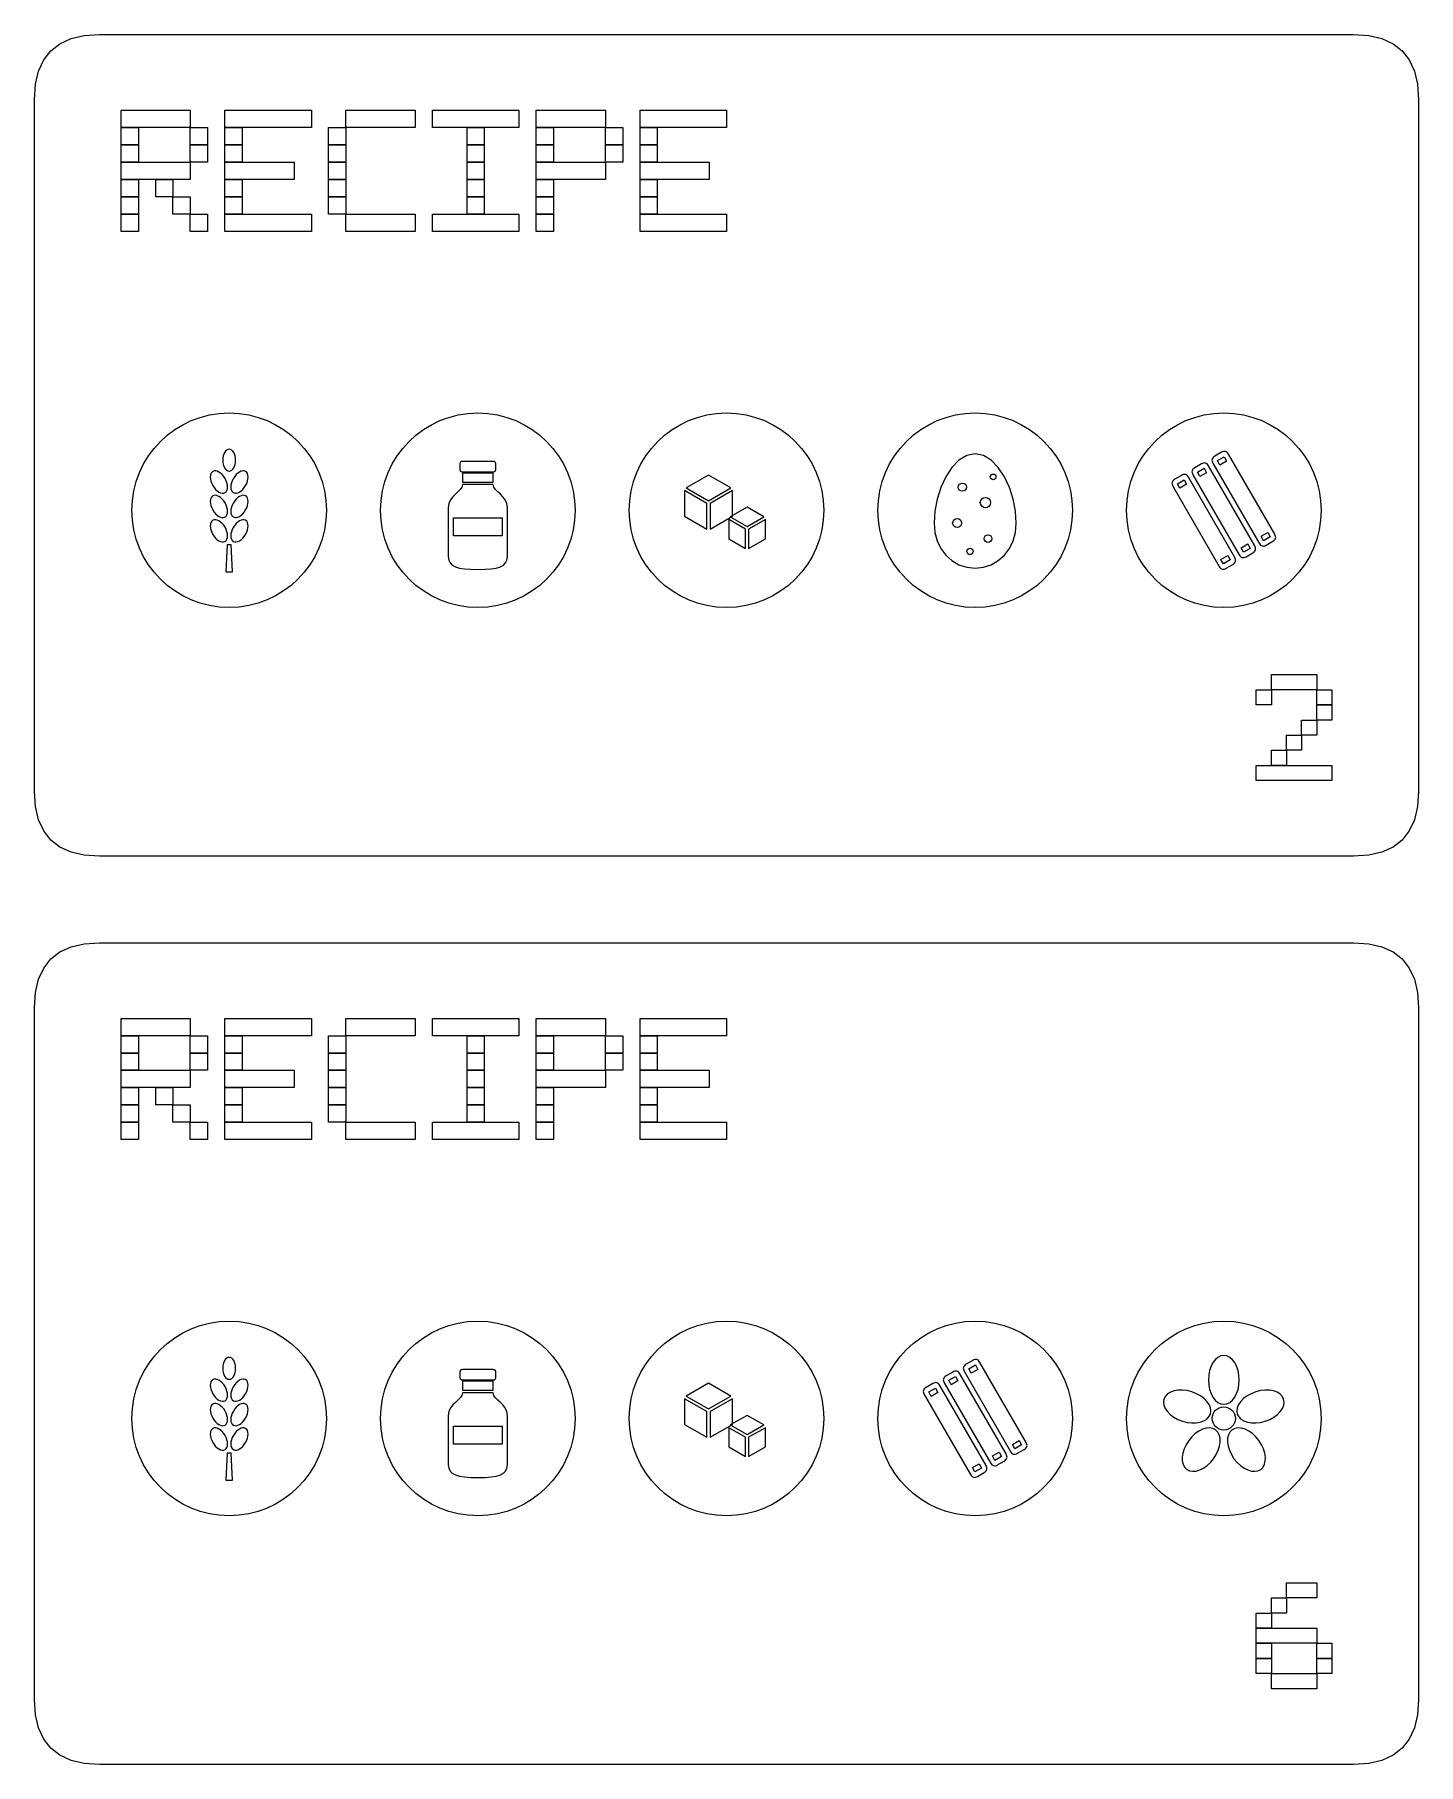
# Model space of a CAD drawing. Extents: x 4 to 296, y 4 to 585.
# Drawn here: x 72 to 136, y 231 to 311 of the extents above; entities that cross this region are included whole.
import ezdxf

# ---------------------------------------------------------------- set-up
doc = ezdxf.new("R2010")
doc.units = 0
doc.layers.add('CUT', color=1, linetype='CONTINUOUS')
doc.layers.add('RASTER', color=7, linetype='CONTINUOUS')

msp = doc.modelspace()

# ---------------------------------------------------------------- linework, layer by layer
at = {"layer": 'CUT'}
for points in [[(72, 308), (72.047, 308.703), (72.188, 309.313), (72.422, 309.828), (72.75, 310.25), (73.172, 310.578), (73.688, 310.813), (74.297, 310.953), (75, 311), (133, 311), (133.703, 310.953), (134.313, 310.813), (134.828, 310.578), (135.25, 310.25), (135.578, 309.828), (135.813, 309.313), (135.953, 308.703), (136, 308), (136, 276), (135.953, 275.297), (135.813, 274.688), (135.578, 274.172), (135.25, 273.75), (134.828, 273.422), (134.313, 273.188), (133.703, 273.047), (133, 273), (75, 273), (74.297, 273.047), (73.688, 273.188), (73.172, 273.422), (72.75, 273.75), (72.422, 274.172), (72.188, 274.688), (72.047, 275.297), (72, 276)], [(72, 266), (72.047, 266.703), (72.188, 267.313), (72.422, 267.828), (72.75, 268.25), (73.172, 268.578), (73.688, 268.813), (74.297, 268.953), (75, 269), (133, 269), (133.703, 268.953), (134.313, 268.813), (134.828, 268.578), (135.25, 268.25), (135.578, 267.828), (135.813, 267.313), (135.953, 266.703), (136, 266), (136, 234), (135.953, 233.297), (135.813, 232.688), (135.578, 232.172), (135.25, 231.75), (134.828, 231.422), (134.313, 231.188), (133.703, 231.047), (133, 231), (75, 231), (74.297, 231.047), (73.688, 231.188), (73.172, 231.422), (72.75, 231.75), (72.422, 232.172), (72.188, 232.688), (72.047, 233.297), (72, 234)]]:
    msp.add_lwpolyline(points, close=True, dxfattribs=at)
at = {"layer": 'RASTER'}
for points in [[(76, 307.5), (79.2, 307.5), (79.2, 306.7), (76, 306.7)], [(80.8, 307.5), (84.8, 307.5), (84.8, 306.7), (80.8, 306.7)], [(86.4, 307.5), (89.6, 307.5), (89.6, 306.7), (86.4, 306.7)], [(90.4, 307.5), (94.4, 307.5), (94.4, 306.7), (90.4, 306.7)], [(95.2, 307.5), (98.4, 307.5), (98.4, 306.7), (95.2, 306.7)], [(100, 307.5), (104, 307.5), (104, 306.7), (100, 306.7)], [(76, 306.7), (76.8, 306.7), (76.8, 305.9), (76, 305.9)], [(79.2, 306.7), (80, 306.7), (80, 305.9), (79.2, 305.9)], [(80.8, 306.7), (81.6, 306.7), (81.6, 305.9), (80.8, 305.9)], [(85.6, 306.7), (86.4, 306.7), (86.4, 305.9), (85.6, 305.9)], [(92, 306.7), (92.8, 306.7), (92.8, 305.9), (92, 305.9)], [(95.2, 306.7), (96, 306.7), (96, 305.9), (95.2, 305.9)], [(98.4, 306.7), (99.2, 306.7), (99.2, 305.9), (98.4, 305.9)], [(100, 306.7), (100.8, 306.7), (100.8, 305.9), (100, 305.9)], [(76, 305.9), (76.8, 305.9), (76.8, 305.1), (76, 305.1)], [(79.2, 305.9), (80, 305.9), (80, 305.1), (79.2, 305.1)], [(80.8, 305.9), (81.6, 305.9), (81.6, 305.1), (80.8, 305.1)], [(85.6, 305.9), (86.4, 305.9), (86.4, 305.1), (85.6, 305.1)], [(92, 305.9), (92.8, 305.9), (92.8, 305.1), (92, 305.1)], [(95.2, 305.9), (96, 305.9), (96, 305.1), (95.2, 305.1)], [(98.4, 305.9), (99.2, 305.9), (99.2, 305.1), (98.4, 305.1)], [(100, 305.9), (100.8, 305.9), (100.8, 305.1), (100, 305.1)], [(76, 305.1), (79.2, 305.1), (79.2, 304.3), (76, 304.3)], [(80.8, 305.1), (84, 305.1), (84, 304.3), (80.8, 304.3)], [(85.6, 305.1), (86.4, 305.1), (86.4, 304.3), (85.6, 304.3)], [(92, 305.1), (92.8, 305.1), (92.8, 304.3), (92, 304.3)], [(95.2, 305.1), (98.4, 305.1), (98.4, 304.3), (95.2, 304.3)], [(100, 305.1), (103.2, 305.1), (103.2, 304.3), (100, 304.3)], [(76, 304.3), (76.8, 304.3), (76.8, 303.5), (76, 303.5)], [(77.6, 304.3), (78.4, 304.3), (78.4, 303.5), (77.6, 303.5)], [(80.8, 304.3), (81.6, 304.3), (81.6, 303.5), (80.8, 303.5)], [(85.6, 304.3), (86.4, 304.3), (86.4, 303.5), (85.6, 303.5)], [(92, 304.3), (92.8, 304.3), (92.8, 303.5), (92, 303.5)], [(95.2, 304.3), (96, 304.3), (96, 303.5), (95.2, 303.5)], [(100, 304.3), (100.8, 304.3), (100.8, 303.5), (100, 303.5)], [(76, 303.5), (76.8, 303.5), (76.8, 302.7), (76, 302.7)], [(78.4, 303.5), (79.2, 303.5), (79.2, 302.7), (78.4, 302.7)], [(80.8, 303.5), (81.6, 303.5), (81.6, 302.7), (80.8, 302.7)], [(85.6, 303.5), (86.4, 303.5), (86.4, 302.7), (85.6, 302.7)], [(92, 303.5), (92.8, 303.5), (92.8, 302.7), (92, 302.7)], [(95.2, 303.5), (96, 303.5), (96, 302.7), (95.2, 302.7)], [(100, 303.5), (100.8, 303.5), (100.8, 302.7), (100, 302.7)], [(76, 302.7), (76.8, 302.7), (76.8, 301.9), (76, 301.9)], [(79.2, 302.7), (80, 302.7), (80, 301.9), (79.2, 301.9)], [(80.8, 302.7), (84.8, 302.7), (84.8, 301.9), (80.8, 301.9)], [(86.4, 302.7), (89.6, 302.7), (89.6, 301.9), (86.4, 301.9)], [(90.4, 302.7), (94.4, 302.7), (94.4, 301.9), (90.4, 301.9)], [(95.2, 302.7), (96, 302.7), (96, 301.9), (95.2, 301.9)], [(100, 302.7), (104, 302.7), (104, 301.9), (100, 301.9)], [(81.297, 291.317), (81.291, 291.418), (81.274, 291.513), (81.246, 291.599), (81.21, 291.674), (81.166, 291.735), (81.116, 291.782), (81.06, 291.811), (81, 291.822), (80.94, 291.811), (80.884, 291.782), (80.834, 291.735), (80.79, 291.674), (80.754, 291.599), (80.726, 291.513), (80.709, 291.418), (80.703, 291.317), (80.709, 291.215), (80.726, 291.12), (80.754, 291.034), (80.79, 290.96), (80.834, 290.898), (80.884, 290.851), (80.94, 290.822), (81, 290.812), (81.06, 290.822), (81.116, 290.851), (81.166, 290.898), (81.21, 290.96), (81.246, 291.034), (81.274, 291.12), (81.291, 291.215), (81.297, 291.317)], [(91.668, 291.138), (91.668, 290.901), (91.67, 290.873), (91.676, 290.849), (91.685, 290.828), (91.698, 290.812), (91.715, 290.799), (91.735, 290.789), (91.759, 290.784), (91.787, 290.782), (93.213, 290.782), (93.241, 290.784), (93.265, 290.789), (93.285, 290.799), (93.302, 290.812), (93.315, 290.828), (93.324, 290.849), (93.33, 290.873), (93.332, 290.901), (93.332, 291.138), (93.33, 291.166), (93.324, 291.19), (93.315, 291.211), (93.302, 291.228), (93.285, 291.24), (93.265, 291.25), (93.241, 291.255), (93.213, 291.257), (91.787, 291.257), (91.759, 291.255), (91.735, 291.25), (91.715, 291.24), (91.698, 291.228), (91.685, 291.211), (91.676, 291.19), (91.67, 291.166), (91.668, 291.138)], [(115.5, 291.614), (115.111, 291.534), (114.752, 291.313), (114.429, 290.975), (114.149, 290.544), (113.919, 290.047), (113.746, 289.509), (113.637, 288.953), (113.599, 288.406), (113.637, 287.976), (113.746, 287.58), (113.919, 287.226), (114.149, 286.921), (114.429, 286.672), (114.752, 286.485), (115.111, 286.368), (115.5, 286.327), (115.889, 286.368), (116.248, 286.485), (116.571, 286.672), (116.851, 286.921), (117.081, 287.226), (117.254, 287.58), (117.363, 287.976), (117.401, 288.406), (117.363, 288.953), (117.254, 289.509), (117.081, 290.047), (116.851, 290.544), (116.571, 290.975), (116.248, 291.313), (115.889, 291.534), (115.5, 291.614)], [(126.497, 291.179), (128.635, 287.475), (128.666, 287.428), (128.7, 287.392), (128.736, 287.366), (128.776, 287.35), (128.818, 287.344), (128.862, 287.349), (128.91, 287.363), (128.96, 287.388), (129.268, 287.566), (129.315, 287.597), (129.351, 287.631), (129.377, 287.667), (129.393, 287.707), (129.399, 287.748), (129.394, 287.793), (129.38, 287.841), (129.355, 287.891), (127.217, 291.594), (127.186, 291.641), (127.152, 291.677), (127.116, 291.703), (127.076, 291.719), (127.034, 291.725), (126.99, 291.72), (126.942, 291.706), (126.892, 291.681), (126.584, 291.503), (126.537, 291.472), (126.501, 291.438), (126.475, 291.402), (126.459, 291.363), (126.453, 291.321), (126.458, 291.276), (126.472, 291.229), (126.497, 291.179)], [(126.702, 291.297), (127.011, 291.476), (127.13, 291.27), (126.821, 291.092), (126.702, 291.297)], [(80.808, 290.47), (80.745, 290.565), (80.676, 290.648), (80.602, 290.715), (80.525, 290.768), (80.449, 290.803), (80.375, 290.821), (80.305, 290.818), (80.243, 290.795), (80.191, 290.753), (80.155, 290.694), (80.133, 290.621), (80.125, 290.537), (80.132, 290.445), (80.154, 290.347), (80.191, 290.245), (80.242, 290.143), (80.304, 290.048), (80.374, 289.966), (80.448, 289.898), (80.524, 289.846), (80.601, 289.81), (80.675, 289.793), (80.744, 289.795), (80.807, 289.818), (80.858, 289.861), (80.895, 289.92), (80.917, 289.993), (80.924, 290.077), (80.917, 290.169), (80.895, 290.267), (80.859, 290.368), (80.808, 290.47)], [(81.758, 290.143), (81.809, 290.245), (81.846, 290.347), (81.868, 290.445), (81.875, 290.537), (81.867, 290.621), (81.845, 290.694), (81.809, 290.753), (81.757, 290.795), (81.695, 290.818), (81.625, 290.821), (81.551, 290.803), (81.475, 290.768), (81.398, 290.715), (81.324, 290.648), (81.255, 290.565), (81.192, 290.47), (81.141, 290.368), (81.105, 290.267), (81.083, 290.169), (81.076, 290.077), (81.083, 289.993), (81.105, 289.92), (81.142, 289.861), (81.193, 289.818), (81.256, 289.795), (81.325, 289.793), (81.399, 289.81), (81.476, 289.846), (81.552, 289.898), (81.626, 289.966), (81.696, 290.048), (81.758, 290.143)], [(91.787, 290.723), (91.787, 290.307), (93.213, 290.307), (93.213, 290.723), (91.787, 290.723)], [(103.168, 290.628), (102.135, 290.034), (103.168, 289.44), (104.202, 290.034), (103.168, 290.628)], [(124.645, 290.109), (126.783, 286.406), (126.814, 286.359), (126.848, 286.323), (126.884, 286.297), (126.924, 286.281), (126.966, 286.275), (127.01, 286.28), (127.058, 286.294), (127.108, 286.319), (127.416, 286.497), (127.463, 286.528), (127.499, 286.562), (127.525, 286.598), (127.541, 286.637), (127.547, 286.679), (127.542, 286.724), (127.528, 286.771), (127.503, 286.821), (125.365, 290.525), (125.334, 290.572), (125.3, 290.608), (125.264, 290.634), (125.224, 290.65), (125.182, 290.656), (125.138, 290.651), (125.09, 290.637), (125.04, 290.612), (124.732, 290.434), (124.685, 290.403), (124.649, 290.369), (124.623, 290.333), (124.607, 290.293), (124.601, 290.252), (124.606, 290.207), (124.62, 290.159), (124.645, 290.109)], [(124.851, 290.228), (125.159, 290.406), (125.278, 290.201), (124.969, 290.022), (124.851, 290.228)], [(125.571, 290.644), (127.709, 286.94), (127.74, 286.894), (127.774, 286.858), (127.81, 286.832), (127.85, 286.816), (127.892, 286.81), (127.936, 286.814), (127.984, 286.829), (128.034, 286.853), (128.342, 287.031), (128.389, 287.062), (128.425, 287.096), (128.451, 287.133), (128.467, 287.172), (128.473, 287.214), (128.468, 287.259), (128.454, 287.306), (128.429, 287.356), (126.291, 291.06), (126.26, 291.106), (126.226, 291.142), (126.19, 291.168), (126.15, 291.184), (126.108, 291.19), (126.064, 291.186), (126.016, 291.171), (125.966, 291.147), (125.658, 290.969), (125.611, 290.938), (125.575, 290.904), (125.549, 290.867), (125.533, 290.828), (125.527, 290.786), (125.532, 290.741), (125.546, 290.694), (125.571, 290.644)], [(125.776, 290.763), (126.085, 290.941), (126.204, 290.735), (125.895, 290.557), (125.776, 290.763)], [(80.808, 289.342), (80.745, 289.437), (80.676, 289.519), (80.602, 289.587), (80.525, 289.639), (80.449, 289.675), (80.375, 289.692), (80.305, 289.69), (80.243, 289.667), (80.191, 289.624), (80.155, 289.565), (80.133, 289.492), (80.125, 289.408), (80.132, 289.316), (80.154, 289.218), (80.191, 289.117), (80.242, 289.015), (80.304, 288.92), (80.374, 288.837), (80.448, 288.77), (80.524, 288.717), (80.601, 288.682), (80.675, 288.664), (80.744, 288.667), (80.807, 288.69), (80.858, 288.732), (80.895, 288.791), (80.917, 288.864), (80.924, 288.948), (80.917, 289.04), (80.895, 289.138), (80.859, 289.24), (80.808, 289.342)], [(81.758, 289.015), (81.809, 289.117), (81.846, 289.218), (81.868, 289.316), (81.875, 289.408), (81.867, 289.492), (81.845, 289.565), (81.809, 289.624), (81.757, 289.667), (81.695, 289.69), (81.625, 289.692), (81.551, 289.675), (81.475, 289.639), (81.398, 289.587), (81.324, 289.519), (81.255, 289.437), (81.192, 289.342), (81.141, 289.24), (81.105, 289.138), (81.083, 289.04), (81.076, 288.948), (81.083, 288.864), (81.105, 288.791), (81.142, 288.732), (81.193, 288.69), (81.256, 288.667), (81.325, 288.664), (81.399, 288.682), (81.476, 288.717), (81.552, 288.77), (81.626, 288.837), (81.696, 288.92), (81.758, 289.015)], [(91.787, 290.188), (91.759, 290.064), (91.685, 289.954), (91.58, 289.85), (91.461, 289.743), (91.341, 289.624), (91.236, 289.486), (91.162, 289.321), (91.134, 289.119), (91.134, 286.862), (91.154, 286.7), (91.214, 286.568), (91.315, 286.465), (91.461, 286.386), (91.65, 286.33), (91.886, 286.294), (92.168, 286.274), (92.5, 286.268), (92.832, 286.274), (93.114, 286.294), (93.35, 286.33), (93.54, 286.386), (93.685, 286.465), (93.786, 286.568), (93.846, 286.7), (93.866, 286.862), (93.866, 289.119), (93.838, 289.321), (93.764, 289.486), (93.659, 289.624), (93.54, 289.743), (93.42, 289.85), (93.315, 289.954), (93.241, 290.064), (93.213, 290.188), (91.787, 290.188)], [(102.062, 289.909), (102.062, 288.721), (103.096, 288.127), (103.096, 289.315), (102.062, 289.909)], [(103.241, 289.315), (103.241, 288.127), (104.274, 288.721), (104.274, 289.909), (103.241, 289.315)], [(104.95, 289.143), (104.175, 288.697), (104.95, 288.252), (105.726, 288.697), (104.95, 289.143)], [(80.808, 288.213), (80.745, 288.308), (80.676, 288.39), (80.602, 288.458), (80.525, 288.511), (80.449, 288.546), (80.375, 288.563), (80.305, 288.561), (80.243, 288.538), (80.191, 288.495), (80.155, 288.436), (80.133, 288.364), (80.125, 288.28), (80.132, 288.187), (80.154, 288.089), (80.191, 287.988), (80.242, 287.886), (80.304, 287.791), (80.374, 287.709), (80.448, 287.641), (80.524, 287.589), (80.601, 287.553), (80.675, 287.536), (80.744, 287.538), (80.807, 287.561), (80.858, 287.604), (80.895, 287.663), (80.917, 287.736), (80.924, 287.82), (80.917, 287.912), (80.895, 288.01), (80.859, 288.111), (80.808, 288.213)], [(81.758, 287.886), (81.809, 287.988), (81.846, 288.089), (81.868, 288.187), (81.875, 288.28), (81.867, 288.364), (81.845, 288.436), (81.809, 288.495), (81.757, 288.538), (81.695, 288.561), (81.625, 288.563), (81.551, 288.546), (81.475, 288.511), (81.398, 288.458), (81.324, 288.39), (81.255, 288.308), (81.192, 288.213), (81.141, 288.111), (81.105, 288.01), (81.083, 287.912), (81.076, 287.82), (81.083, 287.736), (81.105, 287.663), (81.142, 287.604), (81.193, 287.561), (81.256, 287.538), (81.325, 287.536), (81.399, 287.553), (81.476, 287.589), (81.552, 287.641), (81.626, 287.709), (81.696, 287.791), (81.758, 287.886)], [(91.371, 288.644), (93.629, 288.644), (93.629, 287.812), (91.371, 287.812), (91.371, 288.644)], [(104.103, 288.572), (104.103, 287.681), (104.878, 287.236), (104.878, 288.127), (104.103, 288.572)], [(105.023, 288.127), (105.023, 287.236), (105.798, 287.681), (105.798, 288.572), (105.023, 288.127)], [(80.911, 287.396), (80.852, 286.149), (81.149, 286.149), (81.089, 287.396), (80.911, 287.396)], [(127.796, 287.265), (128.105, 287.443), (128.224, 287.237), (127.915, 287.059), (127.796, 287.265)], [(128.722, 287.799), (129.031, 287.978), (129.149, 287.772), (128.841, 287.594), (128.722, 287.799)], [(126.87, 286.73), (127.179, 286.908), (127.298, 286.703), (126.989, 286.524), (126.87, 286.73)], [(129.2, 281.4), (131.3, 281.4), (131.3, 280.7), (129.2, 280.7)], [(128.5, 280.7), (129.2, 280.7), (129.2, 280), (128.5, 280)], [(131.3, 280.7), (132, 280.7), (132, 280), (131.3, 280)], [(131.3, 280), (132, 280), (132, 279.3), (131.3, 279.3)], [(130.6, 279.3), (131.3, 279.3), (131.3, 278.6), (130.6, 278.6)], [(129.9, 278.6), (130.6, 278.6), (130.6, 277.9), (129.9, 277.9)], [(129.2, 277.9), (129.9, 277.9), (129.9, 277.2), (129.2, 277.2)], [(128.5, 277.2), (132, 277.2), (132, 276.5), (128.5, 276.5)], [(76, 265.5), (79.2, 265.5), (79.2, 264.7), (76, 264.7)], [(80.8, 265.5), (84.8, 265.5), (84.8, 264.7), (80.8, 264.7)], [(86.4, 265.5), (89.6, 265.5), (89.6, 264.7), (86.4, 264.7)], [(90.4, 265.5), (94.4, 265.5), (94.4, 264.7), (90.4, 264.7)], [(95.2, 265.5), (98.4, 265.5), (98.4, 264.7), (95.2, 264.7)], [(100, 265.5), (104, 265.5), (104, 264.7), (100, 264.7)], [(76, 264.7), (76.8, 264.7), (76.8, 263.9), (76, 263.9)], [(79.2, 264.7), (80, 264.7), (80, 263.9), (79.2, 263.9)], [(80.8, 264.7), (81.6, 264.7), (81.6, 263.9), (80.8, 263.9)], [(85.6, 264.7), (86.4, 264.7), (86.4, 263.9), (85.6, 263.9)], [(92, 264.7), (92.8, 264.7), (92.8, 263.9), (92, 263.9)], [(95.2, 264.7), (96, 264.7), (96, 263.9), (95.2, 263.9)], [(98.4, 264.7), (99.2, 264.7), (99.2, 263.9), (98.4, 263.9)], [(100, 264.7), (100.8, 264.7), (100.8, 263.9), (100, 263.9)], [(76, 263.9), (76.8, 263.9), (76.8, 263.1), (76, 263.1)], [(79.2, 263.9), (80, 263.9), (80, 263.1), (79.2, 263.1)], [(80.8, 263.9), (81.6, 263.9), (81.6, 263.1), (80.8, 263.1)], [(85.6, 263.9), (86.4, 263.9), (86.4, 263.1), (85.6, 263.1)], [(92, 263.9), (92.8, 263.9), (92.8, 263.1), (92, 263.1)], [(95.2, 263.9), (96, 263.9), (96, 263.1), (95.2, 263.1)], [(98.4, 263.9), (99.2, 263.9), (99.2, 263.1), (98.4, 263.1)], [(100, 263.9), (100.8, 263.9), (100.8, 263.1), (100, 263.1)], [(76, 263.1), (79.2, 263.1), (79.2, 262.3), (76, 262.3)], [(80.8, 263.1), (84, 263.1), (84, 262.3), (80.8, 262.3)], [(85.6, 263.1), (86.4, 263.1), (86.4, 262.3), (85.6, 262.3)], [(92, 263.1), (92.8, 263.1), (92.8, 262.3), (92, 262.3)], [(95.2, 263.1), (98.4, 263.1), (98.4, 262.3), (95.2, 262.3)], [(100, 263.1), (103.2, 263.1), (103.2, 262.3), (100, 262.3)], [(76, 262.3), (76.8, 262.3), (76.8, 261.5), (76, 261.5)], [(77.6, 262.3), (78.4, 262.3), (78.4, 261.5), (77.6, 261.5)], [(80.8, 262.3), (81.6, 262.3), (81.6, 261.5), (80.8, 261.5)], [(85.6, 262.3), (86.4, 262.3), (86.4, 261.5), (85.6, 261.5)], [(92, 262.3), (92.8, 262.3), (92.8, 261.5), (92, 261.5)], [(95.2, 262.3), (96, 262.3), (96, 261.5), (95.2, 261.5)], [(100, 262.3), (100.8, 262.3), (100.8, 261.5), (100, 261.5)], [(76, 261.5), (76.8, 261.5), (76.8, 260.7), (76, 260.7)], [(78.4, 261.5), (79.2, 261.5), (79.2, 260.7), (78.4, 260.7)], [(80.8, 261.5), (81.6, 261.5), (81.6, 260.7), (80.8, 260.7)], [(85.6, 261.5), (86.4, 261.5), (86.4, 260.7), (85.6, 260.7)], [(92, 261.5), (92.8, 261.5), (92.8, 260.7), (92, 260.7)], [(95.2, 261.5), (96, 261.5), (96, 260.7), (95.2, 260.7)], [(100, 261.5), (100.8, 261.5), (100.8, 260.7), (100, 260.7)], [(76, 260.7), (76.8, 260.7), (76.8, 259.9), (76, 259.9)], [(79.2, 260.7), (80, 260.7), (80, 259.9), (79.2, 259.9)], [(80.8, 260.7), (84.8, 260.7), (84.8, 259.9), (80.8, 259.9)], [(86.4, 260.7), (89.6, 260.7), (89.6, 259.9), (86.4, 259.9)], [(90.4, 260.7), (94.4, 260.7), (94.4, 259.9), (90.4, 259.9)], [(95.2, 260.7), (96, 260.7), (96, 259.9), (95.2, 259.9)], [(100, 260.7), (104, 260.7), (104, 259.9), (100, 259.9)], [(81.297, 249.317), (81.291, 249.418), (81.274, 249.513), (81.246, 249.599), (81.21, 249.674), (81.166, 249.735), (81.116, 249.782), (81.06, 249.811), (81, 249.822), (80.94, 249.811), (80.884, 249.782), (80.834, 249.735), (80.79, 249.674), (80.754, 249.599), (80.726, 249.513), (80.709, 249.418), (80.703, 249.317), (80.709, 249.215), (80.726, 249.12), (80.754, 249.034), (80.79, 248.96), (80.834, 248.898), (80.884, 248.851), (80.94, 248.822), (81, 248.812), (81.06, 248.822), (81.116, 248.851), (81.166, 248.898), (81.21, 248.96), (81.246, 249.034), (81.274, 249.12), (81.291, 249.215), (81.297, 249.317)], [(114.997, 249.179), (117.135, 245.475), (117.166, 245.428), (117.2, 245.392), (117.236, 245.366), (117.276, 245.35), (117.318, 245.344), (117.362, 245.349), (117.41, 245.363), (117.46, 245.388), (117.768, 245.566), (117.815, 245.597), (117.851, 245.631), (117.877, 245.667), (117.893, 245.707), (117.899, 245.748), (117.894, 245.793), (117.88, 245.841), (117.855, 245.891), (115.717, 249.594), (115.686, 249.641), (115.652, 249.677), (115.616, 249.703), (115.576, 249.719), (115.534, 249.725), (115.49, 249.72), (115.442, 249.706), (115.392, 249.681), (115.084, 249.503), (115.037, 249.472), (115.001, 249.438), (114.975, 249.402), (114.959, 249.363), (114.953, 249.321), (114.958, 249.276), (114.972, 249.229), (114.997, 249.179)], [(127.713, 248.782), (127.698, 249.009), (127.657, 249.221), (127.591, 249.413), (127.504, 249.58), (127.399, 249.718), (127.277, 249.822), (127.144, 249.888), (127, 249.911), (126.856, 249.888), (126.723, 249.822), (126.601, 249.718), (126.496, 249.58), (126.409, 249.413), (126.343, 249.221), (126.302, 249.009), (126.287, 248.782), (126.302, 248.555), (126.343, 248.343), (126.409, 248.151), (126.496, 247.984), (126.601, 247.846), (126.723, 247.742), (126.856, 247.676), (127, 247.653), (127.144, 247.676), (127.277, 247.742), (127.399, 247.846), (127.504, 247.984), (127.591, 248.151), (127.657, 248.343), (127.698, 248.555), (127.713, 248.782)], [(80.808, 248.47), (80.745, 248.565), (80.676, 248.648), (80.602, 248.715), (80.525, 248.768), (80.449, 248.803), (80.375, 248.821), (80.305, 248.818), (80.243, 248.795), (80.191, 248.753), (80.155, 248.694), (80.133, 248.621), (80.125, 248.537), (80.132, 248.445), (80.154, 248.347), (80.191, 248.245), (80.242, 248.143), (80.304, 248.048), (80.374, 247.966), (80.448, 247.898), (80.524, 247.846), (80.601, 247.81), (80.675, 247.793), (80.744, 247.795), (80.807, 247.818), (80.858, 247.861), (80.895, 247.92), (80.917, 247.993), (80.924, 248.077), (80.917, 248.169), (80.895, 248.267), (80.859, 248.368), (80.808, 248.47)], [(81.758, 248.143), (81.809, 248.245), (81.846, 248.347), (81.868, 248.445), (81.875, 248.537), (81.867, 248.621), (81.845, 248.694), (81.809, 248.753), (81.757, 248.795), (81.695, 248.818), (81.625, 248.821), (81.551, 248.803), (81.475, 248.768), (81.398, 248.715), (81.324, 248.648), (81.255, 248.565), (81.192, 248.47), (81.141, 248.368), (81.105, 248.267), (81.083, 248.169), (81.076, 248.077), (81.083, 247.993), (81.105, 247.92), (81.142, 247.861), (81.193, 247.818), (81.256, 247.795), (81.325, 247.793), (81.399, 247.81), (81.476, 247.846), (81.552, 247.898), (81.626, 247.966), (81.696, 248.048), (81.758, 248.143)], [(91.668, 249.138), (91.668, 248.901), (91.67, 248.873), (91.676, 248.849), (91.685, 248.828), (91.698, 248.812), (91.715, 248.799), (91.735, 248.789), (91.759, 248.784), (91.787, 248.782), (93.213, 248.782), (93.241, 248.784), (93.265, 248.789), (93.285, 248.799), (93.302, 248.812), (93.315, 248.828), (93.324, 248.849), (93.33, 248.873), (93.332, 248.901), (93.332, 249.138), (93.33, 249.166), (93.324, 249.19), (93.315, 249.211), (93.302, 249.228), (93.285, 249.24), (93.265, 249.25), (93.241, 249.255), (93.213, 249.257), (91.787, 249.257), (91.759, 249.255), (91.735, 249.25), (91.715, 249.24), (91.698, 249.228), (91.685, 249.211), (91.676, 249.19), (91.67, 249.166), (91.668, 249.138)], [(114.071, 248.644), (116.209, 244.94), (116.24, 244.894), (116.274, 244.858), (116.31, 244.832), (116.35, 244.816), (116.392, 244.81), (116.436, 244.814), (116.484, 244.829), (116.534, 244.853), (116.842, 245.031), (116.889, 245.062), (116.925, 245.096), (116.951, 245.133), (116.967, 245.172), (116.973, 245.214), (116.968, 245.259), (116.954, 245.306), (116.929, 245.356), (114.791, 249.06), (114.76, 249.106), (114.726, 249.142), (114.69, 249.168), (114.65, 249.184), (114.608, 249.19), (114.564, 249.186), (114.516, 249.171), (114.466, 249.147), (114.158, 248.969), (114.111, 248.938), (114.075, 248.904), (114.049, 248.867), (114.033, 248.828), (114.027, 248.786), (114.032, 248.741), (114.046, 248.694), (114.071, 248.644)], [(114.276, 248.763), (114.585, 248.941), (114.704, 248.735), (114.395, 248.557), (114.276, 248.763)], [(115.202, 249.297), (115.511, 249.476), (115.63, 249.27), (115.321, 249.092), (115.202, 249.297)], [(91.787, 248.188), (91.759, 248.064), (91.685, 247.954), (91.58, 247.85), (91.461, 247.743), (91.341, 247.624), (91.236, 247.486), (91.162, 247.321), (91.134, 247.119), (91.134, 244.862), (91.154, 244.7), (91.214, 244.568), (91.315, 244.465), (91.461, 244.386), (91.65, 244.33), (91.886, 244.294), (92.168, 244.274), (92.5, 244.268), (92.832, 244.274), (93.114, 244.294), (93.35, 244.33), (93.54, 244.386), (93.685, 244.465), (93.786, 244.568), (93.846, 244.7), (93.866, 244.862), (93.866, 247.119), (93.838, 247.321), (93.764, 247.486), (93.659, 247.624), (93.54, 247.743), (93.42, 247.85), (93.315, 247.954), (93.241, 248.064), (93.213, 248.188), (91.787, 248.188)], [(91.787, 248.723), (91.787, 248.307), (93.213, 248.307), (93.213, 248.723), (91.787, 248.723)], [(103.168, 248.628), (102.135, 248.034), (103.168, 247.44), (104.202, 248.034), (103.168, 248.628)], [(113.145, 248.109), (115.283, 244.406), (115.314, 244.359), (115.348, 244.323), (115.384, 244.297), (115.424, 244.281), (115.466, 244.275), (115.51, 244.28), (115.558, 244.294), (115.608, 244.319), (115.916, 244.497), (115.963, 244.528), (115.999, 244.562), (116.025, 244.598), (116.041, 244.637), (116.047, 244.679), (116.042, 244.724), (116.028, 244.771), (116.003, 244.821), (113.865, 248.525), (113.834, 248.572), (113.8, 248.608), (113.764, 248.634), (113.724, 248.65), (113.682, 248.656), (113.638, 248.651), (113.59, 248.637), (113.54, 248.612), (113.232, 248.434), (113.185, 248.403), (113.149, 248.369), (113.123, 248.333), (113.107, 248.293), (113.101, 248.252), (113.106, 248.207), (113.12, 248.159), (113.145, 248.109)], [(113.351, 248.228), (113.659, 248.406), (113.778, 248.201), (113.469, 248.022), (113.351, 248.228)], [(125.525, 248.229), (125.305, 248.285), (125.09, 248.311), (124.888, 248.308), (124.702, 248.277), (124.538, 248.219), (124.402, 248.136), (124.298, 248.029), (124.232, 247.899), (124.209, 247.756), (124.23, 247.608), (124.292, 247.461), (124.39, 247.318), (124.522, 247.184), (124.684, 247.062), (124.873, 246.957), (125.085, 246.873), (125.306, 246.816), (125.52, 246.79), (125.723, 246.794), (125.908, 246.825), (126.072, 246.882), (126.208, 246.965), (126.312, 247.072), (126.379, 247.202), (126.401, 247.346), (126.38, 247.493), (126.318, 247.641), (126.22, 247.783), (126.088, 247.918), (125.926, 248.04), (125.737, 248.145), (125.525, 248.229)], [(128.915, 246.873), (129.127, 246.957), (129.316, 247.062), (129.478, 247.184), (129.61, 247.318), (129.708, 247.461), (129.77, 247.608), (129.791, 247.756), (129.768, 247.899), (129.702, 248.029), (129.598, 248.136), (129.462, 248.219), (129.298, 248.277), (129.112, 248.308), (128.91, 248.311), (128.695, 248.285), (128.475, 248.229), (128.263, 248.145), (128.074, 248.04), (127.912, 247.918), (127.78, 247.783), (127.682, 247.641), (127.62, 247.493), (127.599, 247.346), (127.621, 247.202), (127.688, 247.072), (127.792, 246.965), (127.928, 246.882), (128.092, 246.825), (128.277, 246.794), (128.48, 246.79), (128.694, 246.816), (128.915, 246.873)], [(80.808, 247.342), (80.745, 247.437), (80.676, 247.519), (80.602, 247.587), (80.525, 247.639), (80.449, 247.675), (80.375, 247.692), (80.305, 247.69), (80.243, 247.667), (80.191, 247.624), (80.155, 247.565), (80.133, 247.492), (80.125, 247.408), (80.132, 247.316), (80.154, 247.218), (80.191, 247.117), (80.242, 247.015), (80.304, 246.92), (80.374, 246.837), (80.448, 246.77), (80.524, 246.717), (80.601, 246.682), (80.675, 246.664), (80.744, 246.667), (80.807, 246.69), (80.858, 246.732), (80.895, 246.791), (80.917, 246.864), (80.924, 246.948), (80.917, 247.04), (80.895, 247.138), (80.859, 247.24), (80.808, 247.342)], [(81.758, 247.015), (81.809, 247.117), (81.846, 247.218), (81.868, 247.316), (81.875, 247.408), (81.867, 247.492), (81.845, 247.565), (81.809, 247.624), (81.757, 247.667), (81.695, 247.69), (81.625, 247.692), (81.551, 247.675), (81.475, 247.639), (81.398, 247.587), (81.324, 247.519), (81.255, 247.437), (81.192, 247.342), (81.141, 247.24), (81.105, 247.138), (81.083, 247.04), (81.076, 246.948), (81.083, 246.864), (81.105, 246.791), (81.142, 246.732), (81.193, 246.69), (81.256, 246.667), (81.325, 246.664), (81.399, 246.682), (81.476, 246.717), (81.552, 246.77), (81.626, 246.837), (81.696, 246.92), (81.758, 247.015)], [(102.062, 247.909), (102.062, 246.721), (103.096, 246.127), (103.096, 247.315), (102.062, 247.909)], [(103.241, 247.315), (103.241, 246.127), (104.274, 246.721), (104.274, 247.909), (103.241, 247.315)], [(80.808, 246.213), (80.745, 246.308), (80.676, 246.39), (80.602, 246.458), (80.525, 246.511), (80.449, 246.546), (80.375, 246.563), (80.305, 246.561), (80.243, 246.538), (80.191, 246.495), (80.155, 246.436), (80.133, 246.364), (80.125, 246.28), (80.132, 246.187), (80.154, 246.089), (80.191, 245.988), (80.242, 245.886), (80.304, 245.791), (80.374, 245.709), (80.448, 245.641), (80.524, 245.589), (80.601, 245.553), (80.675, 245.536), (80.744, 245.538), (80.807, 245.561), (80.858, 245.604), (80.895, 245.663), (80.917, 245.736), (80.924, 245.82), (80.917, 245.912), (80.895, 246.01), (80.859, 246.111), (80.808, 246.213)], [(81.758, 245.886), (81.809, 245.988), (81.846, 246.089), (81.868, 246.187), (81.875, 246.28), (81.867, 246.364), (81.845, 246.436), (81.809, 246.495), (81.757, 246.538), (81.695, 246.561), (81.625, 246.563), (81.551, 246.546), (81.475, 246.511), (81.398, 246.458), (81.324, 246.39), (81.255, 246.308), (81.192, 246.213), (81.141, 246.111), (81.105, 246.01), (81.083, 245.912), (81.076, 245.82), (81.083, 245.736), (81.105, 245.663), (81.142, 245.604), (81.193, 245.561), (81.256, 245.538), (81.325, 245.536), (81.399, 245.553), (81.476, 245.589), (81.552, 245.641), (81.626, 245.709), (81.696, 245.791), (81.758, 245.886)], [(91.371, 246.644), (93.629, 246.644), (93.629, 245.812), (91.371, 245.812), (91.371, 246.644)], [(104.103, 246.572), (104.103, 245.681), (104.878, 245.236), (104.878, 246.127), (104.103, 246.572)], [(104.95, 247.143), (104.175, 246.697), (104.95, 246.252), (105.726, 246.697), (104.95, 247.143)], [(105.023, 246.127), (105.023, 245.236), (105.798, 245.681), (105.798, 246.572), (105.023, 246.127)], [(125.376, 245.977), (125.254, 245.785), (125.163, 245.589), (125.103, 245.395), (125.076, 245.209), (125.08, 245.035), (125.117, 244.88), (125.186, 244.748), (125.289, 244.645), (125.419, 244.579), (125.566, 244.554), (125.725, 244.567), (125.891, 244.616), (126.06, 244.7), (126.226, 244.817), (126.384, 244.964), (126.529, 245.139), (126.651, 245.332), (126.742, 245.528), (126.802, 245.721), (126.829, 245.908), (126.825, 246.081), (126.788, 246.237), (126.719, 246.368), (126.616, 246.471), (126.486, 246.537), (126.339, 246.563), (126.18, 246.55), (126.014, 246.5), (125.845, 246.416), (125.679, 246.3), (125.521, 246.153), (125.376, 245.977)], [(127.471, 245.139), (127.616, 244.964), (127.774, 244.817), (127.94, 244.7), (128.109, 244.616), (128.275, 244.567), (128.434, 244.554), (128.581, 244.579), (128.711, 244.645), (128.814, 244.748), (128.883, 244.88), (128.92, 245.035), (128.924, 245.209), (128.897, 245.395), (128.837, 245.589), (128.746, 245.785), (128.624, 245.977), (128.479, 246.153), (128.321, 246.3), (128.155, 246.416), (127.986, 246.5), (127.82, 246.55), (127.661, 246.563), (127.514, 246.537), (127.384, 246.471), (127.281, 246.368), (127.212, 246.237), (127.175, 246.081), (127.171, 245.908), (127.198, 245.721), (127.258, 245.528), (127.349, 245.332), (127.471, 245.139)], [(117.222, 245.799), (117.531, 245.978), (117.649, 245.772), (117.341, 245.594), (117.222, 245.799)], [(80.911, 245.396), (80.852, 244.149), (81.149, 244.149), (81.089, 245.396), (80.911, 245.396)], [(115.37, 244.73), (115.679, 244.908), (115.798, 244.703), (115.489, 244.524), (115.37, 244.73)], [(116.296, 245.265), (116.605, 245.443), (116.724, 245.237), (116.415, 245.059), (116.296, 245.265)], [(129.9, 239.4), (131.3, 239.4), (131.3, 238.7), (129.9, 238.7)], [(129.2, 238.7), (129.9, 238.7), (129.9, 238), (129.2, 238)], [(128.5, 238), (129.2, 238), (129.2, 237.3), (128.5, 237.3)], [(128.5, 237.3), (131.3, 237.3), (131.3, 236.6), (128.5, 236.6)], [(128.5, 236.6), (129.2, 236.6), (129.2, 235.9), (128.5, 235.9)], [(131.3, 236.6), (132, 236.6), (132, 235.9), (131.3, 235.9)], [(128.5, 235.9), (129.2, 235.9), (129.2, 235.2), (128.5, 235.2)], [(131.3, 235.9), (132, 235.9), (132, 235.2), (131.3, 235.2)], [(129.2, 235.2), (131.3, 235.2), (131.3, 234.5), (129.2, 234.5)]]:
    msp.add_lwpolyline(points, close=True, dxfattribs=at)
for centre, radius in [((81, 289), 4.5), ((92.5, 289), 4.5), ((104, 289), 4.5), ((115.5, 289), 4.5), ((127, 289), 4.5), ((116.332, 290.544), 0.131), ((114.906, 290.069), 0.19), ((115.975, 289.356), 0.238), ((114.668, 288.406), 0.208), ((115.262, 287.099), 0.149), ((116.094, 287.693), 0.178), ((81, 247), 4.5), ((92.5, 247), 4.5), ((104, 247), 4.5), ((115.5, 247), 4.5), ((127, 247), 4.5), ((127, 247), 0.535)]:
    msp.add_circle(centre, radius, dxfattribs=at)

doc.saveas('drawing.dxf')
